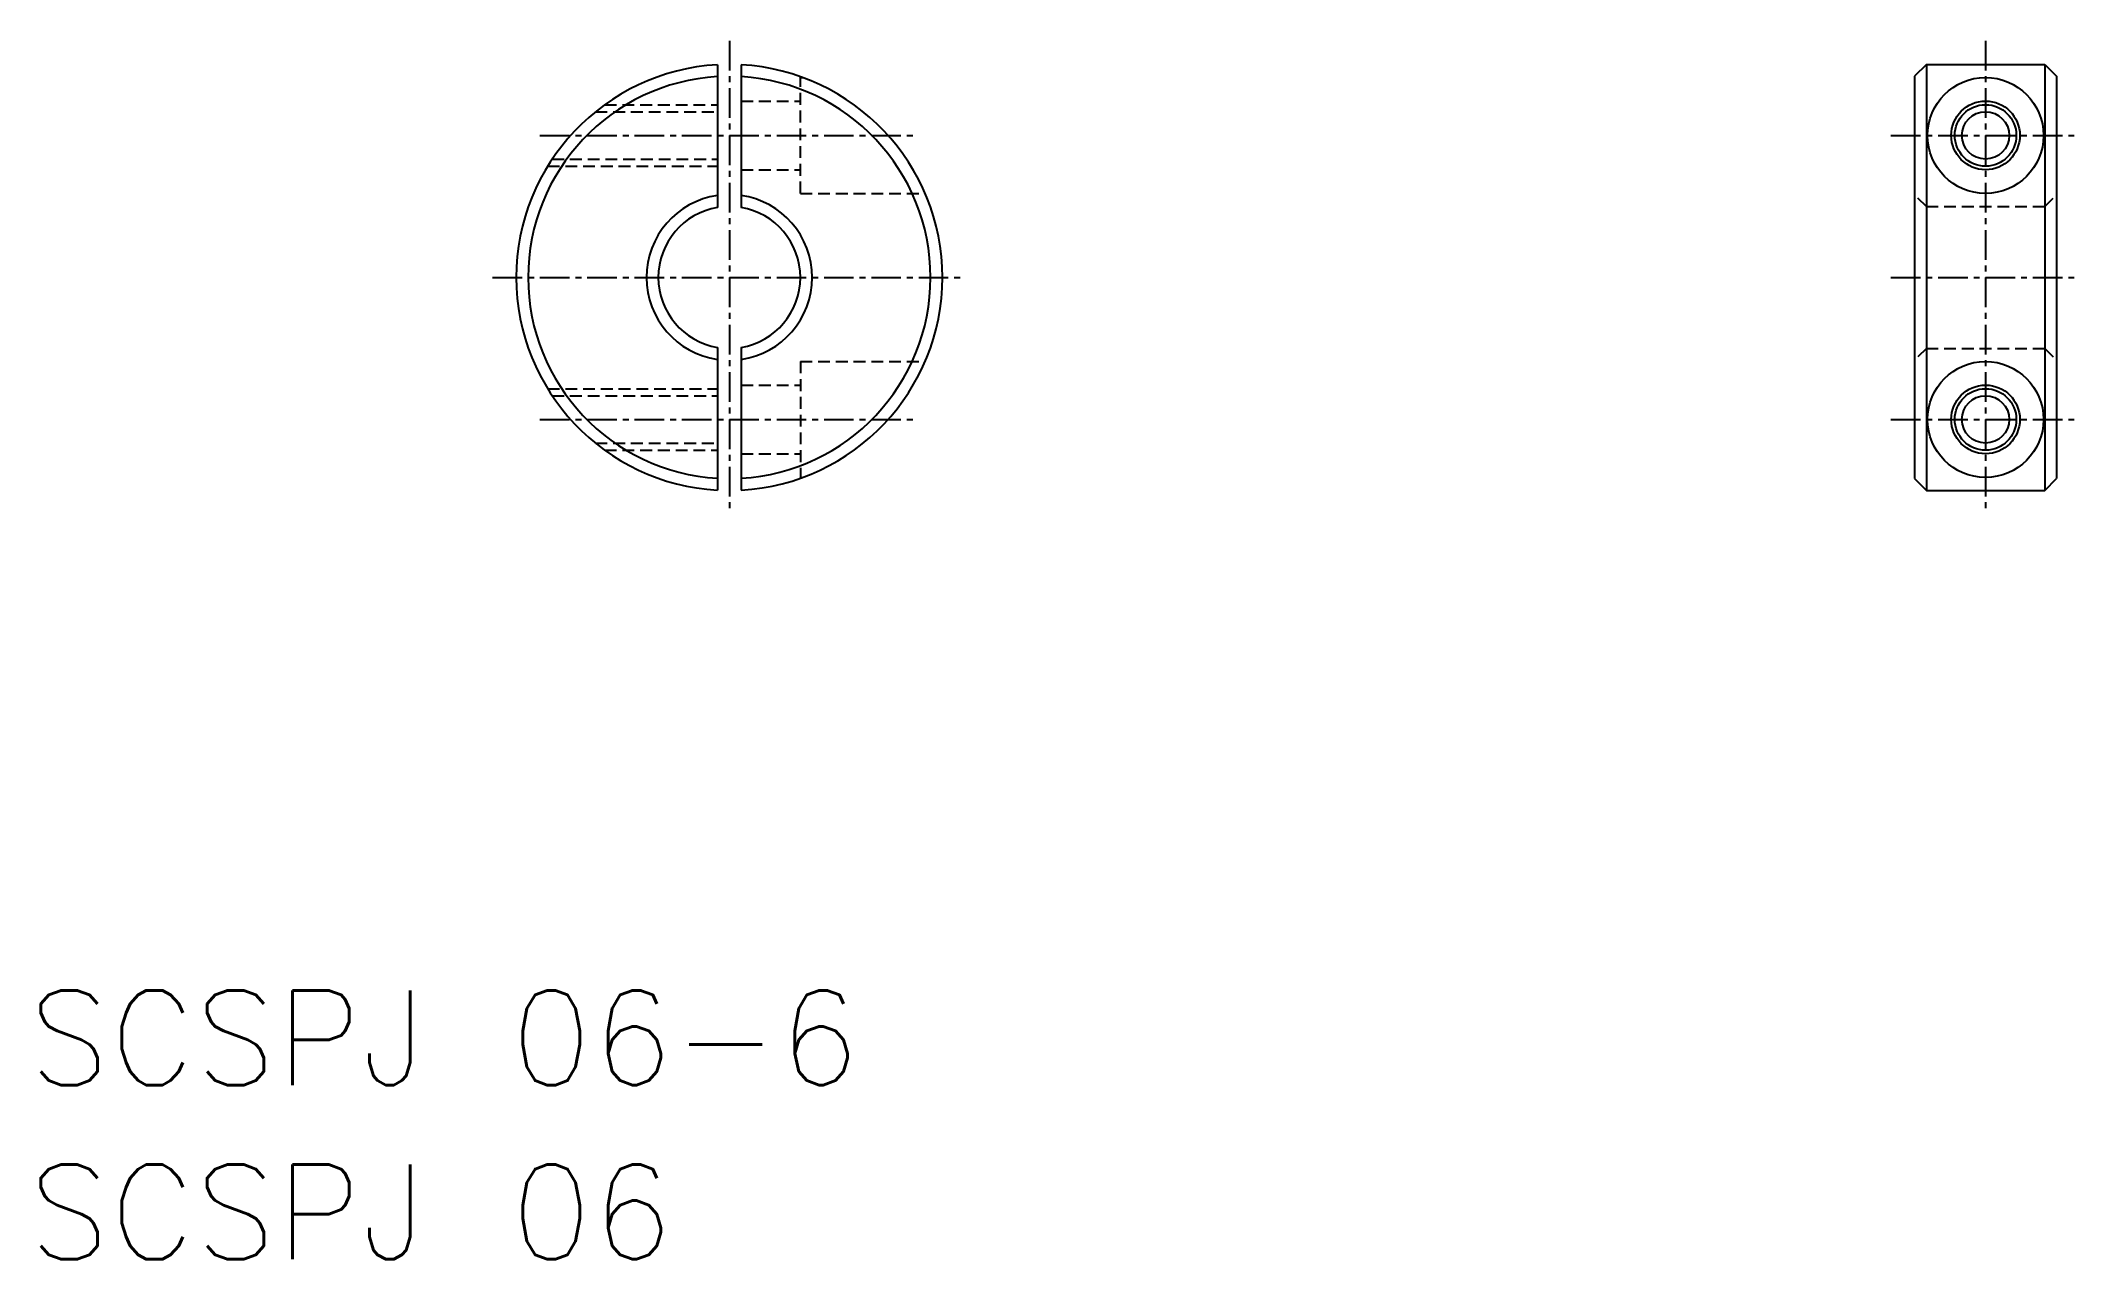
# Model space of a CAD drawing. Extents: x 263.4 to 349.5, y 59 to 110.5.
import ezdxf

# ---------------------------------------------------------------- set-up
doc = ezdxf.new("R2010")
doc.units = 0
doc.linetypes.add('CENTER', pattern=[2, 1.25, -0.25, 0.25, -0.25])
doc.linetypes.add('DASHED', pattern=[0.75, 0.5, -0.25])
doc.layers.get('0').update_dxf_attribs({"linetype": 'CONTINUOUS'})
doc.layers.add('CENTER', color=1, linetype='CENTER')
doc.styles.get("Standard").update_dxf_attribs({"font": 'txt.shx', "bigfont": 'bigfont.shx'})

msp = doc.modelspace()

# ---------------------------------------------------------------- linework, layer by layer
at = {"color": 7, "linetype": 'CONTINUOUS'}
for p, q in [((291.974, 109.452), (291.974, 103.424)), ((292.974, 109.452), (292.974, 103.424)), ((343.042, 109.466), (342.542, 108.966)), ((343.042, 109.466), (348.042, 109.466)), ((343.042, 109.466), (343.042, 91.466)), ((348.042, 109.466), (348.542, 108.966)), ((348.042, 109.466), (348.042, 91.466)), ((342.542, 108.966), (342.542, 91.966)), ((348.542, 108.966), (348.542, 91.966)), ((291.974, 97.508), (291.974, 91.479)), ((292.974, 97.508), (292.974, 91.479)), ((342.542, 91.966), (343.042, 91.466)), ((343.042, 91.466), (348.042, 91.466)), ((348.042, 91.466), (348.542, 91.966))]:
    msp.add_line(p, q, dxfattribs=at)
at = {"color": 3, "linetype": 'DASHED'}
for p, q in [((295.474, 104.016), (295.474, 108.916)), ((295.474, 108.916), (295.571, 108.916)), ((287.209, 107.766), (291.974, 107.766)), ((292.974, 107.916), (295.474, 107.916)), ((286.817, 107.466), (291.974, 107.466)), ((284.798, 105.166), (291.974, 105.166)), ((284.99, 105.466), (291.974, 105.466)), ((292.974, 105.016), (295.474, 105.016)), ((295.474, 104.016), (300.744, 104.016)), ((343.042, 103.466), (342.542, 103.966)), ((343.042, 103.466), (348.042, 103.466)), ((348.042, 103.466), (348.542, 103.966)), ((343.042, 97.466), (342.542, 96.966)), ((343.042, 97.466), (348.042, 97.466)), ((348.042, 97.466), (348.542, 96.966)), ((295.474, 96.916), (300.744, 96.916)), ((295.474, 96.916), (295.474, 92.016)), ((284.798, 95.766), (291.974, 95.766)), ((292.974, 95.916), (295.474, 95.916)), ((284.99, 95.466), (291.974, 95.466)), ((286.817, 93.466), (291.974, 93.466)), ((287.209, 93.166), (291.974, 93.166)), ((292.974, 93.016), (295.474, 93.016)), ((295.474, 92.016), (295.571, 92.016))]:
    msp.add_line(p, q, dxfattribs=at)
at = {"color": 7, "linetype": 'CONTINUOUS'}
for centre, radius in [((345.542, 106.466), 2.45), ((345.542, 106.466), 1.45), ((345.542, 106.466), 1), ((345.542, 94.466), 2.45), ((345.542, 94.466), 1.45), ((345.542, 94.466), 1)]:
    msp.add_circle(centre, radius, dxfattribs=at)
at = {"color": 3, "linetype": 'CONTINUOUS'}
for centre in [(345.542, 106.466), (345.542, 94.466)]:
    msp.add_circle(centre, 1.3, dxfattribs=at)
at = {"color": 7, "linetype": 'CONTINUOUS'}
for radius, start, end in [(9, 93.18474, 266.81526), (9, 273.18474, 86.81526), (8.5, 93.37229, 266.62771), (8.5, 273.37229, 86.62771), (3.5, 98.21321, 261.78679), (3, 99.59407, 260.40593), (3.5, 278.21321, 81.78679), (3, 279.59407, 80.40593)]:
    msp.add_arc((292.474, 100.466), radius, start, end, dxfattribs=at)
at = {"layer": 'CENTER', "color": 1, "linetype": 'CENTER'}
for p, q in [((292.474, 110.466), (292.474, 90.466)), ((345.542, 110.466), (345.542, 90.466)), ((284.474, 106.466), (300.474, 106.466)), ((341.542, 106.466), (349.542, 106.466)), ((282.474, 100.466), (302.474, 100.466)), ((341.542, 100.466), (349.542, 100.466)), ((284.474, 94.466), (300.474, 94.466)), ((341.542, 94.466), (349.542, 94.466))]:
    msp.add_line(p, q, dxfattribs=at)

# ---------------------------------------------------------------- texts
at = {"color": 7, "linetype": 'CONTINUOUS'}
for s, p in [('SCSPJ 06-6', (262.872, 66.344)), ('SCSPJ 06', (262.872, 58.983))]:
    msp.add_text(s, height=4, dxfattribs=at).set_placement(p)

doc.saveas('drawing.dxf')
